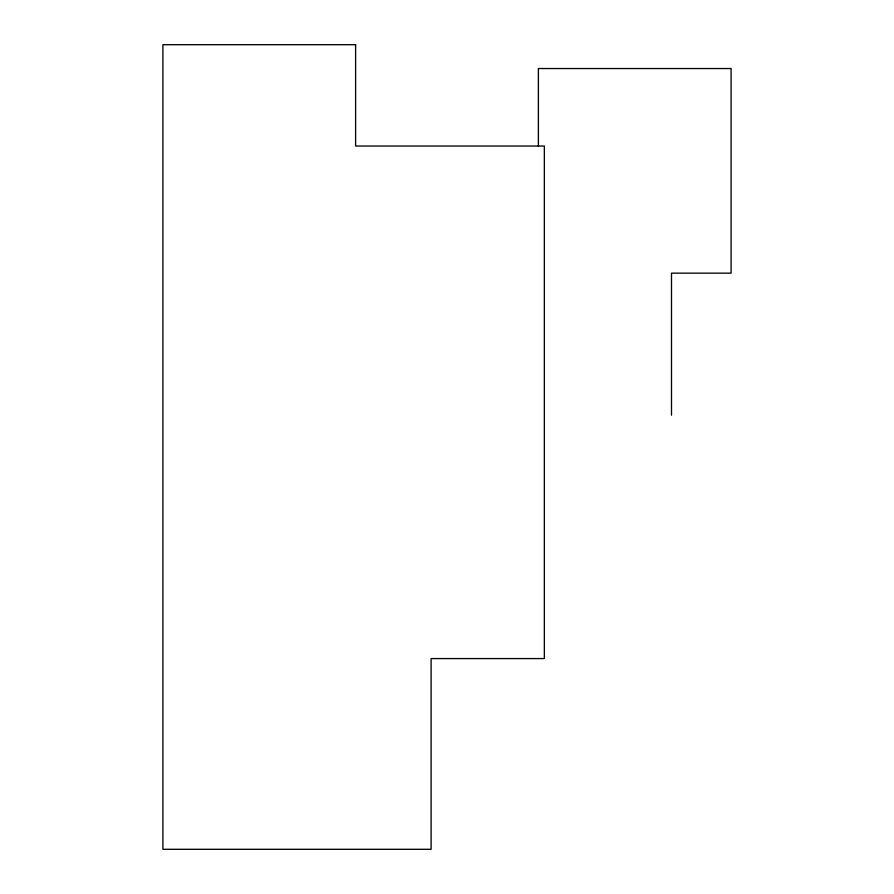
<?xml version="1.0" encoding="UTF-8"?>
<svg xmlns="http://www.w3.org/2000/svg" width="894" height="894" viewBox="0 0 894 894"><rect width="100%" height="100%" fill="white"/><g stroke="black" fill="none" stroke-linecap="round" stroke-linejoin="round"><path stroke-width="1.34" d="M671.495 415.218L671.495 273.162L731.091 273.162L731.091 68.536L538.389 68.536L538.389 146.024M355.611 44.7L162.909 44.7L162.909 849.3L431.109 849.3L431.109 658.576L544.345 658.576L544.345 146.024L355.611 146.024L355.611 44.7"/></g></svg>
